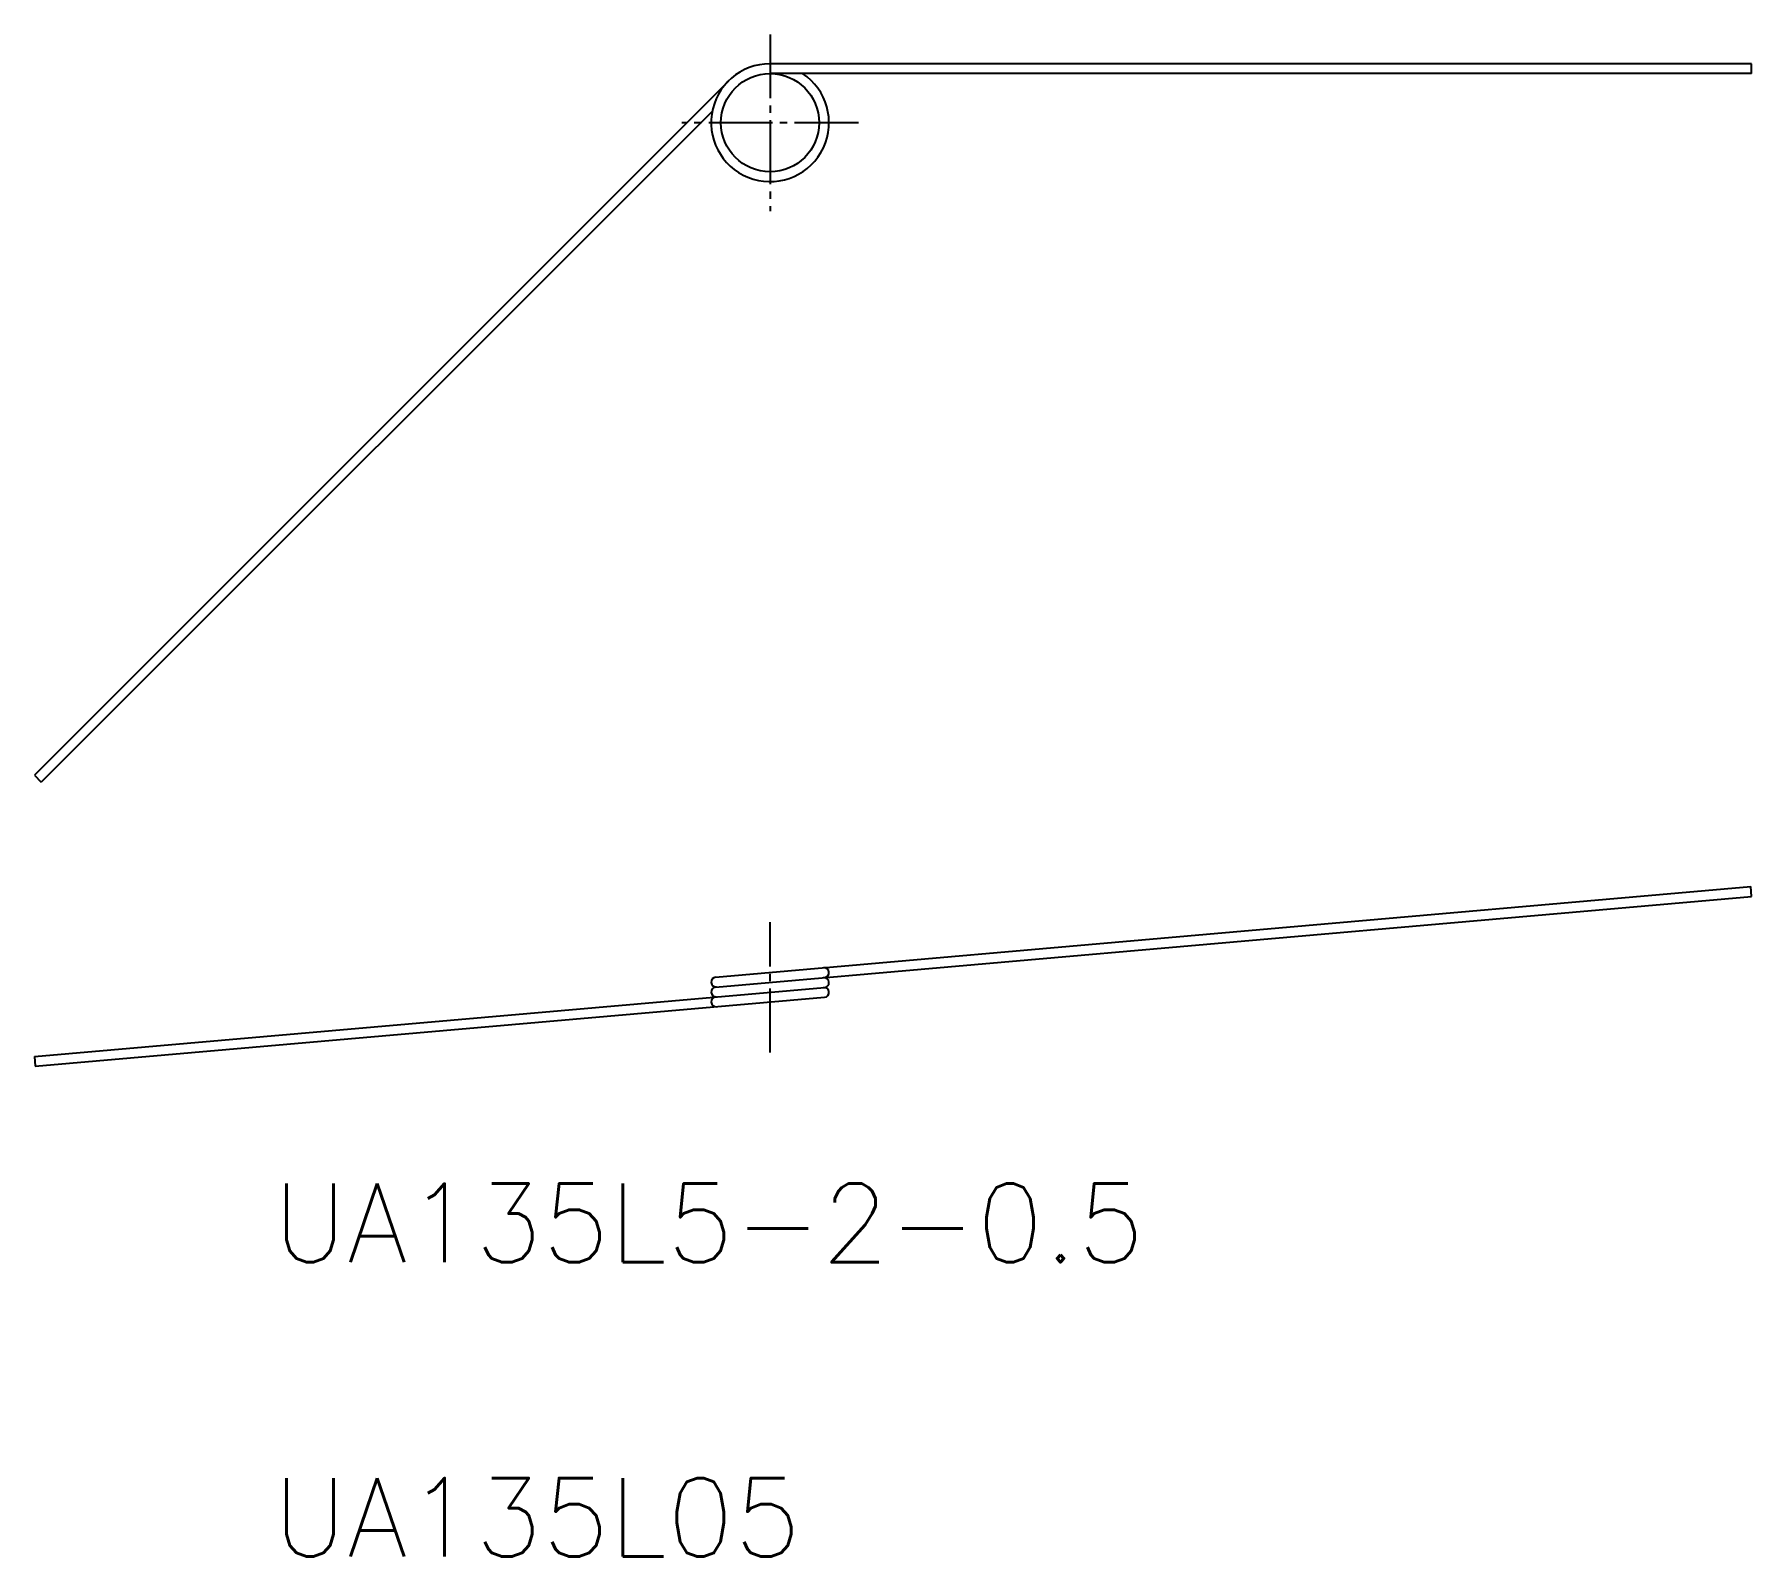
# Model space of a CAD drawing. Extents: x 100 to 187.5, y 16 to 93.5.
import ezdxf

# ---------------------------------------------------------------- set-up
doc = ezdxf.new("R2010")
doc.units = 0
doc.header["$LTSCALE"] = 0.25
doc.linetypes.add('CENTER', pattern=[17.5, 13, -1.5, 1.5, -1.5])
doc.layers.get('0').update_dxf_attribs({"linetype": 'CONTINUOUS'})
doc.layers.add('CENTER', color=1, linetype='CENTER')
doc.styles.get("Standard").update_dxf_attribs({"font": 'txt.shx'})

msp = doc.modelspace()

# ---------------------------------------------------------------- linework, layer by layer
at = {"color": 7, "linetype": 'CONTINUOUS'}
for p, q in [((187.523, 92.022), (137.523, 92.022)), ((187.523, 91.522), (187.523, 92.022)), ((135.401, 91.143), (100.046, 55.788)), ((187.523, 91.522), (137.523, 91.522)), ((134.582, 89.617), (100.4, 55.434)), ((100.046, 55.788), (100.4, 55.434)), ((134.75, 45.494), (187.479, 50.107)), ((187.523, 49.609), (187.479, 50.107)), ((134.75, 44.992), (187.523, 49.609)), ((100.046, 41.454), (140.295, 44.975)), ((100.09, 40.956), (140.295, 44.473)), ((100.046, 41.454), (100.09, 40.956))]:
    msp.add_line(p, q, dxfattribs=at)
msp.add_circle((137.523, 89.022), 2.5, dxfattribs=at)
for centre, radius, start, end in [((137.523, 89.022), 3, 90, 56.44269), ((134.772, 45.245), 0.25, 95, 275), ((140.273, 45.726), 0.25, 275, 95), ((134.772, 44.743), 0.25, 95, 275), ((140.273, 45.224), 0.25, 275, 95), ((140.273, 44.722), 0.25, 275, 95), ((134.772, 44.241), 0.25, 95, 275)]:
    msp.add_arc(centre, radius, start, end, dxfattribs=at)
at = {"layer": 'CENTER', "color": 1, "linetype": 'CENTER'}
for p, q in [((137.523, 93.522), (137.523, 84.522)), ((142.023, 89.022), (133.023, 89.022)), ((137.523, 41.663), (137.523, 48.304))]:
    msp.add_line(p, q, dxfattribs=at)

# ---------------------------------------------------------------- texts
for s, p in [('UA135L5-2-0.5', (112.201, 30.978)), ('UA135L05', (112.201, 15.978))]:
    msp.add_text(s, height=4).set_placement(p)

doc.saveas('drawing.dxf')
